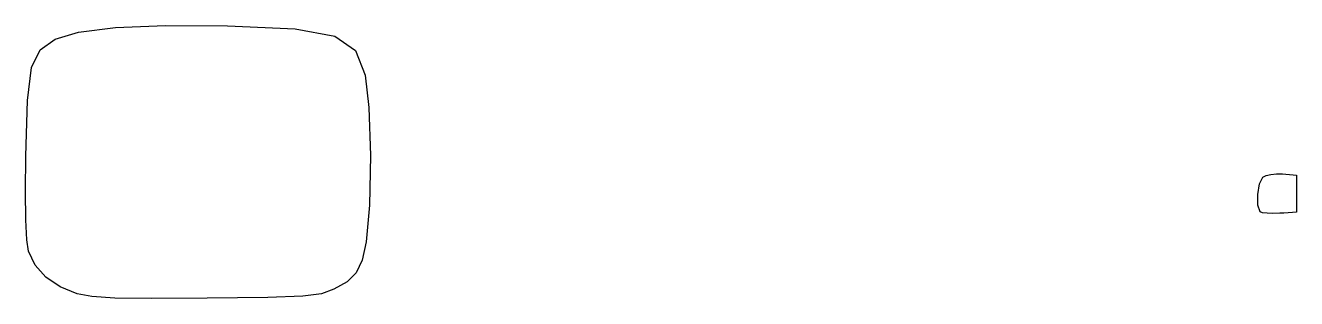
# Model space of a CAD drawing. Extents: x 322 to 596, y 84 to 143.
import ezdxf

# ---------------------------------------------------------------- set-up
doc = ezdxf.new("R2010")
doc.units = 0
doc.layers.get('0').update_dxf_attribs({"linetype": 'CONTINUOUS'})

msp = doc.modelspace()

# ---------------------------------------------------------------- linework, layer by layer
at = {"color": 7}
for points in [[(333.602984, 85.250976), (329.957, 86.700672), (326.881496, 88.808216), (324.540592, 91.430296), (323.098408, 94.423608), (322.75524, 96.8204), (322.543432, 101.158544), (322.468552, 107.234896), (322.536232, 114.846312), (322.908152, 126.900904), (323.80244, 133.968155), (325.65568, 137.776239), (328.904496, 140.053329), (333.928632, 141.574106), (341.914784, 142.576921), (352.669656, 143.046585), (365.99996, 142.967913), (380.57316, 142.300198), (389.13976, 140.74545), (393.56512, 137.633651), (395.714608, 132.294787), (396.50692, 125.359827), (396.818832, 115.005354), (396.631968, 104.321906), (395.92796, 96.400002), (395.021008, 92.479434), (393.74616, 89.75009), (391.81732, 87.793522), (388.948408, 86.191282), (386.304104, 85.243538), (382.25368, 84.70369), (374.713504, 84.424514), (361.59996, 84.258762), (349.634, 84.197482), (341.747176, 84.315138), (336.787488, 84.652658), (333.602984, 85.250976)], [(588.570216, 102.896456), (588.06404, 104.355264), (588.03396, 106.64236), (588.415472, 108.920816), (589.144208, 110.353664), (589.829592, 110.702512), (590.849928, 110.950392), (592.067408, 111.074392), (593.344208, 111.051592), (594.108168, 110.988712), (594.87212, 110.925832), (595.63608, 110.862952), (596.40004, 110.800072), (596.40004, 109.800072), (596.40004, 108.800072), (596.40004, 107.800072), (596.40004, 106.800072), (596.40004, 105.800072), (596.40004, 104.800072), (596.40004, 103.800072), (596.40004, 102.800072), (595.492592, 102.740872), (594.585152, 102.681672), (593.677704, 102.622472), (592.770256, 102.563272), (591.31588, 102.516312), (590.039216, 102.563512), (589.078072, 102.693928), (588.570216, 102.896456)]]:
    msp.add_lwpolyline(points, dxfattribs=at)

doc.saveas('drawing.dxf')
